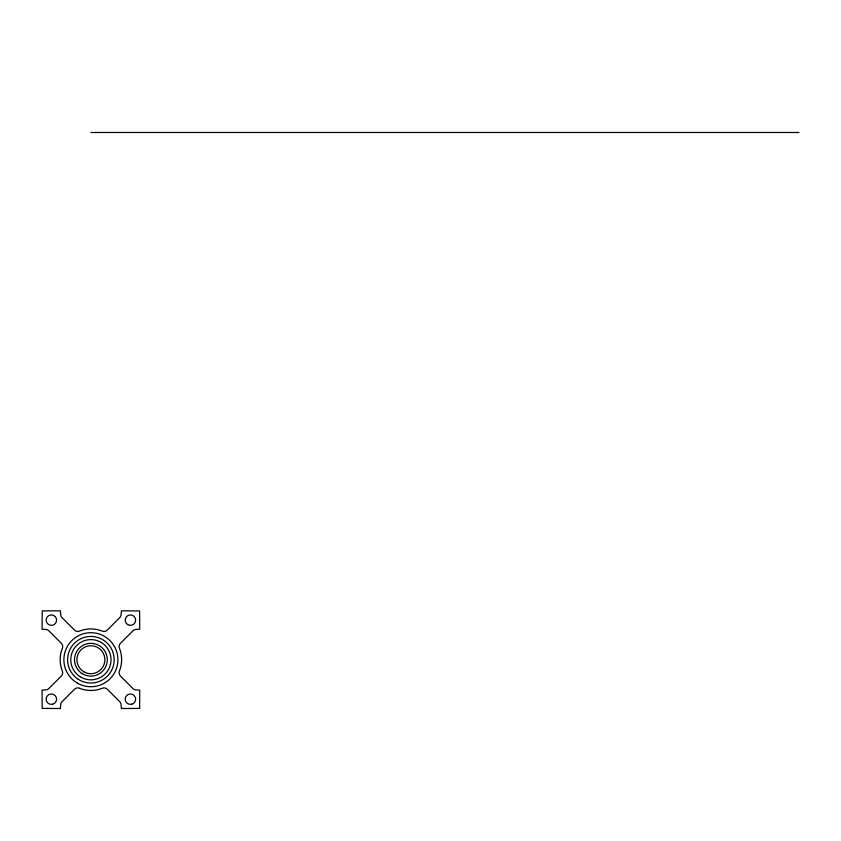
<?xml version="1.0" encoding="UTF-8"?>
<svg xmlns="http://www.w3.org/2000/svg" width="841" height="841" viewBox="0 0 841 841"><rect width="100%" height="100%" fill="white"/><g stroke="black" fill="none" stroke-linecap="round" stroke-linejoin="round"><path stroke-width="1.26" d="M90.891 132.489L798.95 132.489M79.622 688.337A30.791 30.791 0 0 0 102.076 688.337A4.657 4.657 0 0 1 107.259 689.21L119.779 701.73A4.657 4.657 0 0 1 121.104 704.979L121.377 708.5L139.627 708.406L139.722 690.156L136.21 689.883A4.647 4.647 0 0 1 132.899 688.495L120.452 676.059A4.668 4.668 0 0 1 119.548 670.824A30.791 30.791 0 0 0 119.548 648.516A4.668 4.668 0 0 1 120.463 643.291L132.899 630.845A4.647 4.647 0 0 1 136.21 629.457L139.722 629.184L139.627 610.934L121.472 610.829L121.104 614.361A4.657 4.657 0 0 1 119.779 617.609L107.259 630.13A4.657 4.657 0 0 1 102.087 631.044A30.697 30.697 0 0 0 79.706 631.034A4.657 4.657 0 0 1 74.534 630.13L62.013 617.609A4.657 4.657 0 0 1 60.689 614.361L60.405 610.839L42.239 610.881L42.061 629.184L45.572 629.457A4.647 4.647 0 0 1 48.883 630.845L61.33 643.291A4.668 4.668 0 0 1 62.245 648.516A30.791 30.791 0 0 0 62.245 670.824A4.668 4.668 0 0 1 61.33 676.059L48.883 688.495A4.647 4.647 0 0 1 45.572 689.883L42.061 690.156L42.155 708.406L60.405 708.5L60.678 704.979A4.657 4.657 0 0 1 62.013 701.73L74.534 689.21A4.657 4.657 0 0 1 79.706 688.306M52.72 704.232L50.018 704.232A5.214 5.214 0 0 1 47.096 696.201A5.214 5.214 0 0 1 55.643 696.201A5.214 5.214 0 0 1 52.72 704.232M131.774 704.232L129.072 704.232A5.214 5.214 0 0 1 125.603 697.2A5.214 5.214 0 0 1 133.025 694.677L134.938 696.59A5.214 5.214 0 0 1 131.774 704.232M55.012 616.506L53.971 615.623A5.214 5.214 0 0 0 46.234 619.239A5.214 5.214 0 0 0 52.268 625.284A5.214 5.214 0 0 0 55.884 617.536L55.012 616.506M127.811 624.663A5.214 5.214 0 0 0 135.643 620.143A5.214 5.214 0 0 0 127.811 615.623A5.214 5.214 0 0 0 127.811 624.663M77.004 682.892A27.017 27.017 0 0 0 117.908 660.164A27.017 27.017 0 0 0 77.771 636.111A27.017 27.017 0 0 0 77.004 682.892M78.276 679.307A23.296 23.296 0 0 0 114.155 660.858A23.296 23.296 0 0 0 80.242 639.013A23.296 23.296 0 0 0 78.276 679.307M79.969 676.616A20.121 20.121 0 0 0 110.991 660.742A20.121 20.121 0 0 0 81.724 641.809A20.121 20.121 0 0 0 79.969 676.616M83.911 671.822A13.971 13.971 0 0 0 104.873 659.722A13.971 13.971 0 0 0 83.911 647.623A13.971 13.971 0 0 0 83.911 671.822M82.26 673.662A16.399 16.399 0 0 0 107.28 660.227A16.399 16.399 0 0 0 83.143 645.278A16.399 16.399 0 0 0 82.26 673.662"/></g></svg>
